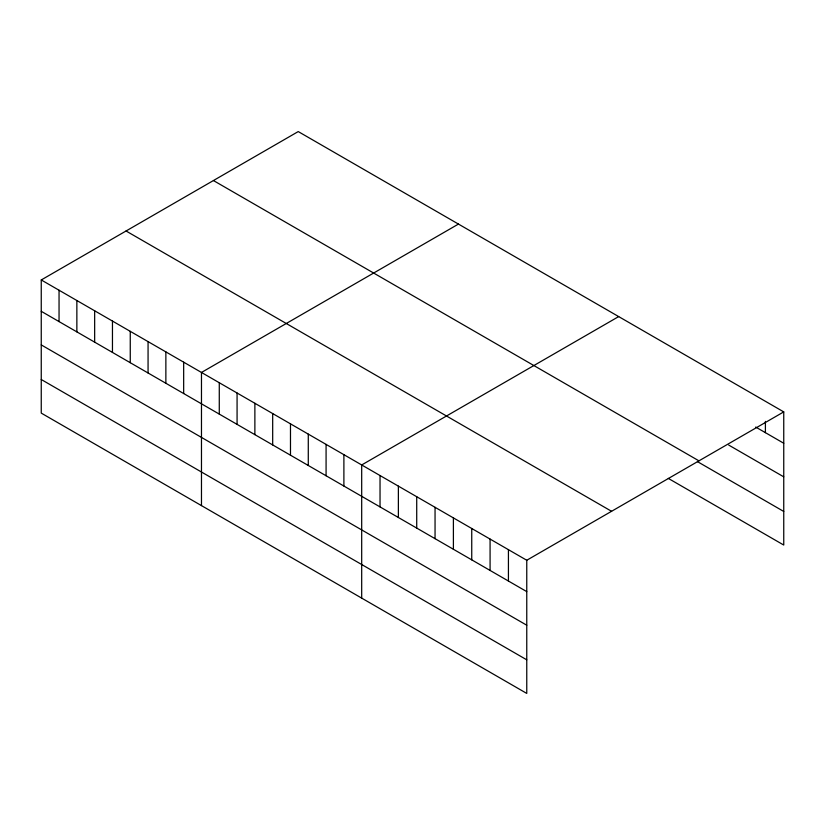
<?xml version="1.0" encoding="UTF-8"?>
<svg xmlns="http://www.w3.org/2000/svg" width="825" height="825" viewBox="0 0 825 825"><rect width="100%" height="100%" fill="white"/><g stroke="black" fill="none" stroke-linecap="round" stroke-linejoin="round"><path stroke-width="1.24" d="M41.25 279.953L526.763 560.257L526.763 693.423L41.25 413.108L41.25 279.953L298.238 131.577L783.75 411.892L783.75 545.047L668.302 478.397M458.452 224.08L201.475 372.457L201.475 505.612M618.678 316.583L361.69 464.96L361.69 598.115M526.763 560.257L783.75 411.892M755.7 427.051L783.75 443.252M728.722 445.077L783.75 476.84M213.428 180.541L698.95 460.855M697.434 461.618L783.75 511.459M126.05 230.99L611.572 511.294M41.25 311.314L526.763 591.618M41.25 344.902L526.763 625.216M41.25 379.51L526.763 659.825M765.404 421.369L765.404 432.661M508.427 549.667L508.427 581.027M490.081 539.086L490.081 570.436M471.745 528.495L471.745 559.855M453.399 517.904L453.399 549.264M435.053 507.313L435.053 538.673M416.718 496.722L416.718 528.083M398.372 486.131L398.372 517.492M380.036 475.54L380.036 506.901M343.891 454.678L343.891 486.038M326.081 444.397L326.081 475.757M308.282 434.125L308.282 465.475M290.483 423.844L290.483 455.204M272.683 413.562L272.683 444.923M254.873 403.291L254.873 434.641M237.074 393.009L237.074 424.37M219.275 382.728L219.275 414.088M183.666 362.175L183.666 393.535M165.866 351.893L165.866 383.254M148.067 341.622L148.067 372.983M130.257 331.341L130.257 362.701M112.458 321.059L112.458 352.419M94.658 310.788L94.658 342.148M76.859 300.506L76.859 331.867M59.049 290.225L59.049 321.585"/></g></svg>
